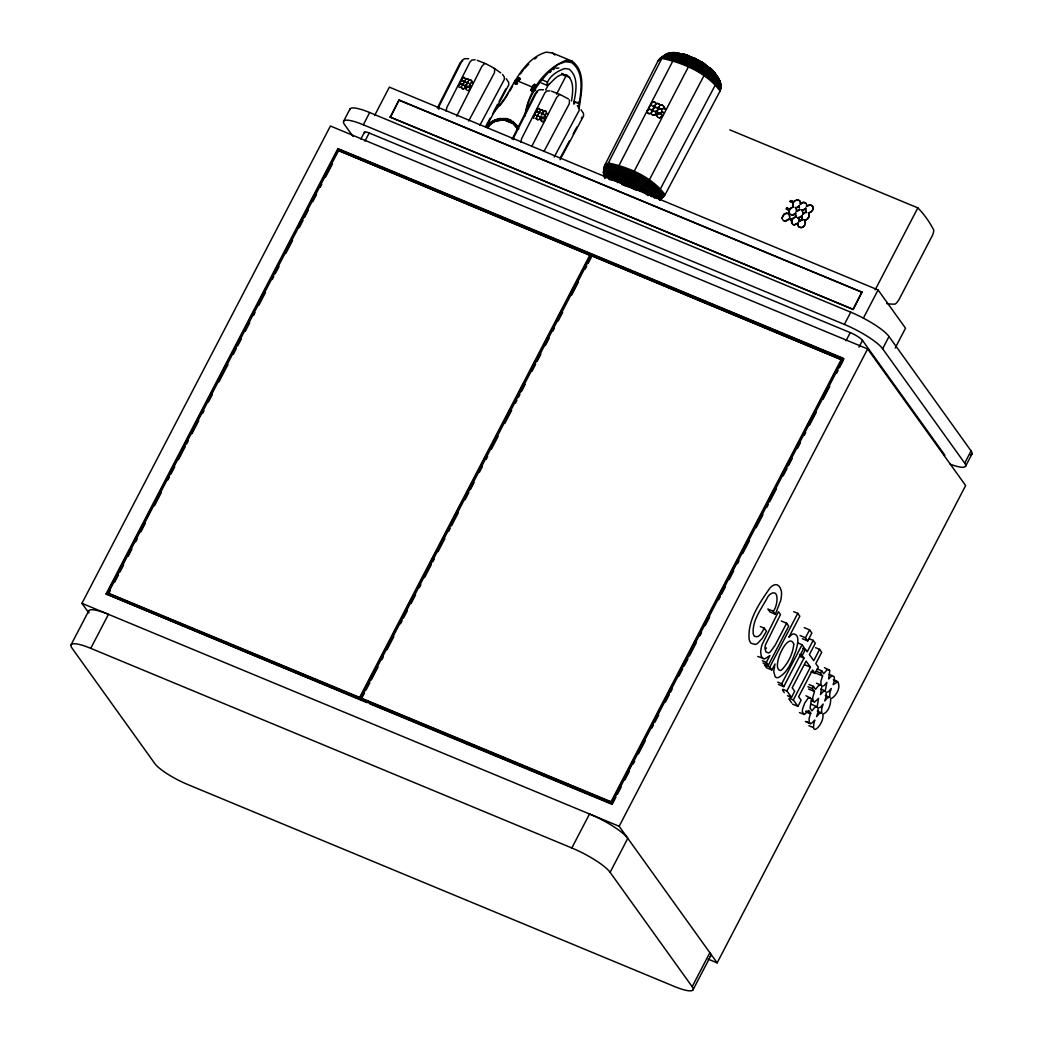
<?xml version="1.0" encoding="UTF-8"?>
<svg xmlns="http://www.w3.org/2000/svg" width="1043" height="1043" viewBox="0 0 1043 1043"><rect width="100%" height="100%" fill="white"/><g stroke="black" fill="none" stroke-linecap="round" stroke-linejoin="round"><path stroke-width="1.5" d="M465.217 86.856L465.139 86.517A1.708 1.486 -40.2 0 0 464.904 85.826L465.113 85.5M540.026 117.65L539.935 118.433L539.961 117.559A1.708 1.486 -40.2 0 0 539.713 116.881M651.288 113.374L649.672 113.661M513.508 139.579L514.082 136.92L537.171 91.158L539.374 89.724L543.52 89.763M789.121 212.277L789.408 210.334L786.266 208.926L786.748 207.909L789.916 209.33L792.302 207.374M544.72 115.525C545.737 118.237 545.854 116.138 543.429 117.546M651.21 104.104L651.836 102.37M604.836 178.522L603.402 172.643L606.843 170.4C626.517 174.546 647.534 183.594 659.789 200.047L665.043 194.741L719.735 91.68C724.259 80.741 713.386 69.581 704.586 64.77M792.849 204.063L793.162 205.81M652.24 111.562L651.719 112.018L651.666 110.962M651.771 111.679L651.588 110.675M659.267 107.129L659.254 107.455A2.151 1.93 -36.5 0 0 659.411 108.172L659.645 108.524M461.671 87.234L460.641 87.364M654.443 105.669L655.239 105.017L655.239 105.786A2.099 1.89 -36.5 0 0 655.473 106.634L655.643 106.881M658.876 109.072L657.755 109.776L657.716 109.046M657.755 109.776L657.39 108.133M798.012 224.167L797.96 223.111L794.375 224.884L797.96 223.111M663.165 108.641L665.603 108.615L663.7 107.833L663.739 106.934M464.239 77.495A1.773 1.538 -40.2 0 0 462.349 78.29L462.023 79.829M536.806 110.584L537.158 109.332A1.773 1.538 -40.2 0 1 539.048 108.537L540.235 109.619M799.107 209.865L796.526 211.52L796.474 209.578A3.129 2.829 -35.7 0 0 796.031 208.365L795.366 207.57L796.578 207.648A3.768 3.403 -35.7 0 0 798.091 207.049L799.381 205.601L797.986 206.905A3.768 3.403 -35.7 0 1 796.474 207.505L795.926 207.57M796.526 211.52L796.578 209.721A3.129 2.829 -35.7 0 0 796.135 208.509M463.744 81.98L463.77 82.84L464.396 82.293M538.579 113.27L539.44 113.218M659.711 105.421L660.48 105.447M805.326 222.654L804.466 225.692M603.402 172.643L604.666 165.394L657.703 61.537L660.154 58.304L663.635 56.022M468.124 81.967L467.486 81.902A1.695 1.473 -40.2 0 1 466.795 82.162M803.475 202.42L800.333 204.18L800.294 203.216M463.301 83.675L463.64 84.926M514.942 83.244L516.168 81.967A1.421 1.265 -28.1 0 1 517.328 82.436M517.497 83.31L517.38 82.553M538.266 114.521L538.188 115.33M581.798 117.168L581.42 118.589M467.355 83.57L466.716 82.801M541.656 114.417L542.373 114.482M657.677 117.025L657.416 116.647A2.06 1.851 -36.5 0 1 657.168 115.721L656.947 114.886M656.308 114.639L657.246 115.825A2.06 1.851 -36.5 0 0 657.481 116.764M471.605 81.341L471.566 81.667M544.172 114.508L545.033 114.43A1.721 1.499 -40.2 0 0 545.724 114.039L547.836 113.713L546.376 113.152L546.402 112.096A1.591 1.382 -40.2 0 0 546.102 111.471L545.789 111.197M799.055 221.012L799.003 219.721M801.78 216.944L801.871 215.575L801.845 216.344M802.875 213.672L802.823 212.42M805.613 209.591L805.574 208.861M469.676 89.124L469.715 88.472M544.524 119.515L544.498 120.18A2.138 1.864 -40.2 0 1 544.003 120.975L543.481 121.262A1.695 1.473 -40.2 0 1 542.712 121.523M544.576 119.893L544.511 119.254A1.682 1.46 -40.2 0 0 544.198 118.537L543.781 118.211M661.731 110.597L661.692 111.679L663.648 112.475L660.506 112.8M661.81 111.014L661.692 111.679M524.838 116.399C527.667 92.723 543.807 69.007 565.984 60.364L572.177 61.185C586.322 71.863 581.368 92.827 579.165 107.872M550.691 71.354A1.708 1.291 50.5 0 1 549.192 72.045A1.747 1.33 50.5 0 0 550.691 71.354L550.9 69.79L558.54 64.197L565.567 61.746L571.616 62.541C585.462 72.984 580.612 93.492 578.461 108.198M554.407 67.221L554.198 68.786A1.708 1.291 50.5 0 1 552.699 69.49M541.082 119.776L541.043 120.062M466.221 89.02L465.517 88.068M571.538 100.936C572.724 92.436 574.693 80.911 566.831 75.005L563.181 74.405C556.232 75.2 552.607 81.784 547.627 85.526A3.976 1.486 -67.5 0 1 546.884 84.483C548.501 76.465 557.627 70.741 564.993 68.525L569.191 69.216C579.321 77.338 575.736 92.723 573.65 103.792M519.949 78.968L519.831 79.711M782.211 217.752L784.479 213.672L788.026 213.515M469.898 84.731C472.205 86.778 470.132 85.774 467.786 86.634M469.924 85.096L469.858 84.235M793.058 203.633L793.123 202.863L793.019 205.302M791.65 221.416L791.715 220.425M653.322 108.954L653.244 109.619A2.086 1.864 -36.5 0 0 653.492 110.467M806.565 204.363L806.656 206.579L806.669 204.845M468.124 81.328L468.138 82.214M833.357 679.88C843.917 681.444 837.268 696.385 830.684 698.758C830.906 704.312 828.494 712.369 822.81 714.142C824.922 723.255 809.068 739.839 814.818 720.061L811.78 723.19L810.333 723.62L809.368 722.708L809.055 718.562L810.633 713.282L808.846 710.466L804.44 714.455L799.473 712.604M791.663 220.751L791.624 222.355M802.445 219.734L798.925 221.637L798.951 220.868M799.381 205.601L799.29 207.531M805.522 212.316L806.826 212.42L805.639 212.459A3.716 3.364 -35.7 0 0 804.088 213.059L802.745 214.284L802.771 213.528M461.488 84.3L462.062 84.3A1.721 1.499 -40.2 0 0 462.727 83.948L463.366 83.388L463.366 84.287M795.496 213.906L795.522 213.163L795.47 214.988M805.678 209.004L805.704 208.222L802.771 210.125M526.363 110.48C529.036 94.457 540.183 81.315 550.9 69.79M465.1 87.025L467.108 87.469M661.692 116.19L661.784 115.851A2.099 1.89 -36.5 0 0 661.523 114.574L661.236 114.195M460.289 82.267L460.263 82.905A1.604 1.395 -40.2 0 0 460.458 83.596M535.098 113.309L535.085 113.948A1.604 1.395 -40.2 0 0 535.268 114.652M535.111 113.687L535.228 113.009M789.29 210.191L789.382 213.346M544.668 116.425L544.602 115.056M469.676 88.759L469.598 89.033A2.138 1.864 -40.2 0 1 469.102 89.841L468.659 90.206A1.695 1.473 -40.2 0 1 467.968 90.558L467.616 90.48M458.607 85.448L458.607 85.813A1.721 1.499 -40.2 0 0 458.751 86.804L459.063 87.195M627.73 186.893L634.157 171.352L687.989 67.652C689.801 65.422 692.669 56.348 696.163 59.581L682.513 54.275L677.337 55.827L673.374 59.933L619.151 165.185L616.726 173.946L617.482 182.681M456.691 116.177L481.892 66.348L484.617 63.506M782.302 217.14L784.062 214.206L786.331 213.215M531.708 146.542L556.701 97.403L559.439 94.548M808.925 217.153L809.277 215.849A3.637 3.285 -35.7 0 0 808.977 214.076L808.547 213.398M649.346 106.934L649.215 107.729A1.903 1.721 -36.5 0 0 649.333 108.628M530.809 89.515L532.008 88.538A1.421 1.265 -28.1 0 1 533.169 89.02M533.26 89.737L532.139 90.858A1.421 1.265 -28.1 0 1 530.978 90.376L530.691 89.659M807.947 686.724L812.367 688.563L814.479 691.496L812.627 698.002L813.357 701.365L814.922 701.77L818.572 698.38L817.19 706.763L814.713 707.454L811.989 710.831L810.046 708.132L811.532 698.901L805.939 695.72M460.367 82.345L460.576 81.654M648.329 109.828L647.325 111.119A1.956 1.76 -36.5 0 0 647.247 112.07L647.338 112.37M816.056 671.184L820.476 673.022L822.588 675.955L820.971 680.896L820.906 685.029L818.377 685.799L815.587 689.358L813.449 686.385L809.029 684.547M458.685 85.539L458.816 85.213M764.336 628.212L766.475 631.198L762.329 638.29L757.635 643.348A17.223 6.441 -67.5 0 1 755.367 644.457L751.234 643.348A28.669 10.73 -67.5 0 1 749.187 639.528C747.257 620.507 759.591 602.984 769.93 588.004A21.199 7.927 -67.5 0 1 773.645 585.162C779.33 582.476 782.107 590.586 781.494 594.979A18.631 6.975 -67.5 0 1 780.672 600.585L775.34 614.223L773.176 611.224C777.596 607.117 780.086 587.026 769.903 594.445A15.71 5.88 -67.5 0 0 767.883 596.752C761.911 608.173 752.264 619.79 753.176 633.401A16.936 6.336 -67.5 0 0 754.637 636.308C759.682 638.655 762.146 631.367 764.336 628.212L760.321 626.556M651.301 103.413L652.462 102.097A2.255 2.021 -36.5 0 1 654.091 101.914M789.408 210.334L786.37 209.082L786.748 207.909M536.897 110.01L537.223 109.424A1.773 1.538 -40.2 0 1 539.127 108.628M812.367 688.563L813.449 686.385M437.317 108.12L460.172 62.723L462.662 60.872M512.139 139.162L534.994 93.779L537.484 91.914M517.393 79.007L518.606 77.977M519.909 79.242L518.684 80.259M533.312 85.109L533.377 86.36A1.408 1.121 -9.3 0 0 534.524 86.83L535.737 85.278M88.538 612.541L81.941 603.336L330.422 126.02L867.633 348.949L965.635 485.556L717.154 962.872L708.132 959.13M71.041 644.835L88.746 610.833M343.59 121.275L349.966 109.033M366.875 702.591L106.073 593.897L337.893 148.575L843.5 358.388L611.68 803.723L612.15 804.375L615.905 797.165M106.542 594.562L338.362 149.227L337.893 148.575M364.542 692.904L361.543 698.667L361.074 698.015L591.433 255.496L841.844 359.874L611.485 802.393L108.668 593.728L108.198 593.076L338.558 150.557L840.345 359.248M108.668 593.728L110.167 590.846M114.665 582.19L118.42 574.993M119.919 572.099L123.674 564.902M128.172 556.245L131.926 549.035M135.681 541.839L137.181 538.957M140.935 531.747L145.433 523.091M154.442 505.803L161.196 492.831M167.949 479.858L169.448 476.977M170.948 474.083L174.702 466.886M178.444 459.676L185.198 446.704M186.697 443.823L188.209 440.941M191.951 433.732L198.705 420.759M202.459 413.549L203.959 410.668M208.457 402.011L212.211 394.815M218.965 381.842L227.974 364.542M233.228 354.451L236.226 348.688M237.726 345.807L241.481 338.597M245.235 331.387L249.733 322.743M253.488 315.534L254.987 312.652M258.742 305.443L265.496 292.47M272.249 279.498L273.748 276.617M275.248 273.735L278.989 266.526M285.743 253.553L292.496 240.581M299.25 227.609L303.005 220.399M304.504 217.518L308.259 210.308M312.757 201.664L316.511 194.454M320.266 187.245L321.766 184.363M325.52 177.154L332.274 164.181M710.153 956.392A29.204 6.128 27.5 0 0 709.853 952.702L692.161 986.691A29.204 6.128 27.5 0 1 674.443 986.495L187.597 784.466A29.595 6.206 27.5 0 1 154.859 763.632L71.993 648.12A30.951 6.493 27.5 0 1 90.767 648.342L108.459 614.34A30.951 6.493 27.5 0 0 88.903 612.815M353.016 136.385L344.542 124.56A30.951 6.493 27.5 0 1 363.316 124.782L369.678 112.54L850.749 312.183A34.588 7.249 27.5 0 1 889.014 336.524L971.072 450.902A29.204 6.128 27.5 0 1 970.355 454.944M360.917 138.941L364.45 132.135M374.62 115.473L389.365 87.143L878.076 289.941L905.52 328.193L895.194 348.023M364.946 141.144L369.196 132.982L850.254 332.613A11.069 2.321 27.5 0 1 862.496 340.396L944.554 454.774A5.684 1.186 27.5 0 1 944.41 455.569M390.173 117.077L399.065 100.011L861.948 292.092L853.265 309.458L390.173 117.077L853.265 309.458M391.125 115.942L399.065 100.011M473.014 82.671L471.488 82.006M545.645 89.972L548.644 84.209M556.545 94.17L565.541 76.882A5.854 1.226 27.5 0 0 561.708 73.336M663.622 107.729L665.317 109.176M590.442 255.548L360.083 698.054L359.613 697.402L589.96 254.883M366.041 690.023L369.796 682.813M371.295 679.932L378.048 666.959M381.803 659.75L383.303 656.868M387.057 649.659L393.811 636.686M400.564 623.714L402.063 620.833M403.563 617.951L407.318 610.742M411.072 603.532L415.57 594.888M419.325 587.678L420.824 584.797M424.566 577.587L431.32 564.615M432.832 561.734L434.331 558.852M438.073 551.643L444.826 538.67M448.581 531.461L450.081 528.579M451.58 525.698L458.333 512.726M465.087 499.753L468.842 492.544M470.341 489.662L474.096 482.453M479.35 472.362L482.348 466.599M486.103 459.389L487.602 456.508M491.357 449.298L498.111 436.326M504.864 423.354L511.618 410.381M515.359 403.172L516.872 400.29M518.371 397.409L519.87 394.528M521.37 391.646L525.124 384.437M531.878 371.464L535.62 364.255M537.119 361.373L540.874 354.164M545.385 345.52L549.126 338.31M552.881 331.1L554.381 328.219M558.135 321.009L562.633 312.365M571.642 295.065L578.396 282.092M585.149 269.12L586.648 266.239M588.148 263.358L591.903 256.148L591.433 255.496M793.749 201.925L790.763 200.686L790.099 201.599L790.646 200.543L793.749 201.925L796.63 199.865M90.767 648.342L571.825 847.972L589.53 813.983A34.588 7.249 27.5 0 1 627.795 838.324L610.103 872.326L692.161 986.691M363.316 124.782L844.374 324.412L850.749 312.183M853.057 309.158L861.948 292.092M846.003 340.774L850.254 332.613M875.155 289.889L917.84 207.883L729.826 129.853M611.485 802.393L611.015 801.728L841.375 359.222M863.317 318.271L878.076 289.941M617.404 794.284L621.146 787.074M624.9 779.877L629.398 771.233M633.153 764.024L634.652 761.142M638.407 753.933L645.161 740.96M651.914 727.988L653.413 725.107M654.913 722.225L658.668 715.016M665.421 702.043L669.163 694.847M670.662 691.965L672.161 689.084M678.915 676.112L682.67 668.902M684.169 666.021L687.924 658.811M689.423 655.93L696.176 642.957M699.931 635.761L701.431 632.866M705.172 625.67L709.683 617.013M718.679 599.725L720.178 596.844M721.678 593.962L725.433 586.753M729.187 579.543L733.685 570.899M737.44 563.689L738.939 560.808M742.694 553.611L749.448 540.639M756.188 527.667L762.941 514.694M766.696 507.485L768.196 504.603M769.695 501.722L776.448 488.75M783.202 475.777L786.957 468.581M788.456 465.686L792.211 458.49M797.452 448.399L800.463 442.636M804.205 435.426L805.704 432.545M809.459 425.335L816.213 412.363M822.966 399.404L829.72 386.431M836.473 373.459L837.972 370.578M839.472 367.697L843.226 360.487M858.963 347.202L862.496 340.396M717.154 962.872L619.151 826.278L867.633 348.949M971.072 450.902L964.697 463.131L882.639 348.766L889.014 336.524M781.259 621.002L786.618 623.219L788.691 626.113L768.365 665.16L766.357 662.37L769.903 655.552L764.702 658.941L757.766 656.451M786.618 623.219L775.079 645.317L770.438 651.745A10.626 3.976 -67.5 0 1 768.495 652.944L765.927 651.914L764.975 648.459A8.996 3.364 -67.5 0 1 765.575 644.652L780.49 614.575L778.417 611.693L762.042 644.704A15.762 5.893 -67.5 0 0 760.686 652.423L761.312 656.412L763.111 658.681M797.752 613.349L799.812 616.23L788.886 637.221L790.464 635.761A13.742 5.137 -67.5 0 1 793.097 633.922C800.841 634.092 797.087 646.295 795.913 650.884C792.106 660.597 788.13 672.592 778.247 677.611A20.052 7.497 -67.5 0 1 775.158 676.659L773.737 671.653L774.988 663.961L771.859 669.984L769.786 667.09L797.752 613.349L793.736 611.693M809.564 629.881L811.845 633.062L807.725 640.963L805.444 637.781L809.564 629.881L804.205 627.651M802.054 644.717L804.114 647.573L783.775 686.646L781.715 683.791L802.054 644.717L798.038 643.049M815.6 647.703L819.615 649.372L821.715 652.292L815.809 663.622L818.351 667.181L815.105 673.439L812.601 669.958L798.651 696.737L801.141 700.205L797.947 706.346L793.345 699.944L810.424 667.142L806.096 661.106L792.198 687.793L794.688 691.261L791.494 697.389L786.891 690.961L803.997 658.094L802.197 655.578L805.444 649.333L802.771 648.224M809.159 638.694L813.175 640.363L807.217 651.81L805.444 649.333M819.615 649.372L813.749 660.662L809.407 654.6L815.287 643.296L813.175 640.363M820.476 673.022L821.649 670.766L817.23 668.928M693.047 989.794L710.739 955.805M965.596 466.234L971.959 454.005M485.556 126.698L490.067 118.302M493.834 111.314L497.589 104.326M499.089 101.523L505.855 88.942M485.999 127.246L508.749 84.913L508.632 82.228L506.181 78.746M560.378 157.741L569.4 140.961M573.155 133.973L576.909 126.972M560.065 159.696L583.572 115.956L583.454 113.283L580.99 109.789M460.484 82.058L460.758 81.393M535.294 113.1L535.581 112.448M507.98 93.974L508.619 92.827M479.793 125.434L504.264 79.594L504.369 77.182L502.557 74.444M509.753 91.197L512.648 86.047M514.082 83.466L515.764 80.585M534.655 115.33L533.416 116.855A1.721 1.499 -40.2 0 0 533.495 117.768L533.703 118.055M647.481 110.741L648.133 109.932M661.484 116.412L660.845 117.351M661.353 116.829L661.731 115.408A2.086 1.877 -36.5 0 0 661.445 114.456M804.792 224.858L803.592 226.657M808.468 217.7L805.613 220.073M603.754 168.21L607.391 165.85C628.16 170.218 650.337 179.774 663.257 197.127L659.619 199.487L665.043 194.741C651.927 177.127 629.424 167.428 608.369 163.008L604.666 165.394M520.444 73.962L523.247 69.985M532.269 87.443L534.538 84.235M535.463 112.8L536.115 112.136M554.211 157.037L579.074 110.636L579.191 108.224L577.366 105.499M543.951 151.483L569.309 103.726L569.478 99.919M517.302 83.453L516.298 84.287A1.421 1.265 -28.1 0 1 515.138 83.805L514.916 83.388M517.198 83.87L517.237 82.293A1.421 1.265 -28.1 0 0 516.089 81.81L514.994 83.544M533.142 90.024L532.047 90.702A1.421 1.265 -28.1 0 1 530.9 90.233M649.62 106.686L649.776 106.269A1.877 1.695 -36.5 0 1 650.676 105.669L651.445 105.539M789.812 209.174C789.864 207.049 796.161 207.022 792.758 207.075M468.672 121.001L494.486 72.684L494.656 68.864M807.751 219.004L809.172 215.692A3.637 3.285 -35.7 0 0 808.873 213.932M472.766 83.14L470.836 82.905A1.721 1.499 -40.2 0 1 470.132 83.297M789.499 215.588L789.681 218.026L792.471 219.186L794.818 217.322M793.645 201.781L794.74 200.608M499.662 105.695L500.862 104.274A78.394 72.606 -59.6 0 0 505.008 98.681M458.998 84.9L460.784 83.975L459.767 84.196M680.036 53.61C673.635 51.511 664.782 52.306 661.497 59.073L609.021 161.678L607.091 167.336L607.104 173.516L609.06 179.487L617.026 181.104L636.491 190.347M765.797 648.824L766.527 647.964M801.871 215.575L800.463 216.892A3.677 3.325 -35.7 0 1 798.912 217.479M801.976 215.718L800.568 217.035A3.677 3.325 -35.7 0 1 799.016 217.622L798.351 217.518M486.39 126.842C491.579 118.85 502.335 116.855 510.861 120.101M486.99 126.855L490.379 122.996L494.63 120.258L499.467 118.811M487.25 127.507L490.458 123.856L495.933 120.271L500.77 118.824M487.863 127.507L491.683 123.022M466.443 85.161L466.038 85.135A1.734 1.499 -40.2 0 1 465.361 85.461L465.035 85.422M524.355 68.799L528.775 64.066M542.686 117.768L540.848 116.177A1.734 1.499 -40.2 0 1 540.183 116.503L539.674 116.581M463.692 82.749L465.387 82.019M517.511 78.746L518.658 78.199A1.408 1.121 -9.3 0 1 519.805 78.681L519.988 79.19M537.51 119.749L536.689 119.163L538.331 119.802A1.551 1.356 -40.2 0 0 539.048 119.371L540.9 119.384M465.504 79.359L466.169 78.955A1.565 1.369 -40.2 0 1 466.886 78.76M540.782 110.141L540.991 110.01A1.565 1.369 -40.2 0 1 541.708 109.802L541.969 109.802M460.837 81.484L462.166 80.806M789.395 219.213L786.761 220.608M789.016 218.978L785.053 220.96M657.364 111.627L657.181 110.584L655.525 111.405M653.713 108.198L653.687 107.468A2.138 1.917 -36.5 0 0 653.466 106.634M651.64 111.914L652.514 111.392M659.254 106.686L657.585 107.598M464.696 87.886L464.304 88.42A1.565 1.356 -40.2 0 1 463.509 88.759L462.975 88.681M803.944 226.07L802.575 227.309A3.611 3.259 -35.7 0 1 800.868 227.622L799.042 226.931M796.409 211.377L800.268 209.552M804.909 209.317L805.704 208.222M663.087 108.537L661.249 109.254M811.167 211.755L812.875 209.539L812.706 206.605M539.674 111.392L538.305 112.109M538.058 114.743L537.614 115.095A1.721 1.499 -40.2 0 1 536.871 115.356L536.519 115.278M537.015 116.829L537.523 116.581A1.695 1.473 -40.2 0 1 538.253 116.334M661.027 117.012L660.767 117.246A2.099 1.89 -36.5 0 1 659.958 117.663M466.169 84.874L465.96 85.044A1.734 1.499 -40.2 0 1 465.282 85.37M468.868 80.454L468.516 79.933M545.58 111.132L543.377 111.757L543.338 110.975M655.056 105.382L653.518 105.93M653.948 107.964L655.734 107.325M652.996 109.098L651.158 109.75M795.522 213.163L793.358 214.61M795.626 213.307L793.462 214.767L791.024 214.702M656.06 104.026L656.23 103.726A1.956 1.76 -36.5 0 1 657.077 103.4L657.82 103.518M469.089 86.191L468.072 86.634M534.603 59.008L536.676 57.495M657.69 109.658L660.089 108.98L659.059 108.902M543.599 111.418L544.446 110.962M539.453 111.588L538.501 112.005M462.492 85.682L462.714 85.539A1.695 1.473 -40.2 0 1 463.444 85.278M466.469 87.912L467.394 87.286M539.857 118.341L541.291 118.967L543.338 118.12M461.358 87.09L459.754 87.482M536.167 118.133L535.228 118.602M660.78 57.769L666.425 54.093C686.672 58.343 708.314 67.678 720.922 84.6M659.567 58.89L667.859 53.48C687.441 57.6 708.366 66.609 720.57 82.984M659.033 59.503L662.8 57.052C684.286 61.576 707.245 71.472 720.635 89.437M664.43 55.709L668.602 53.245C687.819 57.287 708.34 66.139 720.309 82.188M667.207 54.484L669.397 53.05C688.197 57.013 708.288 65.657 719.996 81.38M658.537 60.142L662.318 57.691C683.895 62.228 706.945 72.163 720.387 90.206M658.094 60.82L661.888 58.369C683.517 62.919 706.619 72.88 720.087 90.95M666.985 54.979L670.206 52.893C688.576 56.765 708.197 65.214 719.644 80.572M669.789 54.001L671.835 52.685C687.937 55.24 702.591 63.701 715.198 73.753L716.724 79.255L715.211 85.187L660.649 188.418L656.842 193.124L651.836 196.645C638.916 186.345 623.91 177.688 607.417 175.055L604.275 177.088M670.675 53.91L672.657 52.619C688.419 55.279 703.295 63.336 715.198 73.753M604.145 166.776L607.821 164.403C628.773 168.81 651.158 178.444 664.208 195.967L660.532 198.353M603.493 169.657L607.091 167.336C627.573 171.639 649.45 181.065 662.201 198.196L659.802 199.748M603.375 171.143L606.909 168.862C627.026 173.086 648.511 182.356 661.04 199.174M603.558 174.142L606.909 171.965C625.37 175.602 644.326 184.324 656.855 198.509M603.845 175.628L607.104 173.516C624.705 176.788 642.188 185.367 654.717 198.131M605.84 177.871L607.847 176.567C622.684 178.953 636.386 186.397 648.146 195.536M491.057 123.869L495.086 121.275L499.662 119.906M467.551 83.44L466.86 83.962M542.086 114.534L543.52 114.261L542.503 114.3M465.882 79.007L466.104 78.877A1.565 1.369 -40.2 0 1 466.808 78.668L467.147 78.76M519.57 79.711L518.645 80.037A1.408 1.121 -9.3 0 1 517.484 79.568L517.354 79.32M533.56 85.109L534.485 84.77M542.138 118.25L541.291 118.967M654.209 107.755L655.395 107.325M655.539 112.162L655.708 113.778L658.289 114.026M806.552 206.423L807.856 205.836M837.777 681.718L833.148 684.664L834.426 680.192L834.165 676.738L832.014 675.603L828.611 679.006L829.811 670.558L824.518 667.689M656.686 111.014L655.838 111.366M650.78 113.061L649.972 113.465M807.751 205.693L809.537 205.067M658.654 113.817L657.494 114.508M804.322 209.526L803.306 209.995M469.076 80.168L469.963 79.946M543.742 117.507L542.895 117.676M802.993 226.879L802.458 227.152A3.611 3.259 -35.7 0 1 800.763 227.478L799.564 227.205M494.525 120.753L496.846 119.554M493.782 121.979L498.267 119.658L503.221 118.654A22.633 20.599 85.1 0 1 507.067 118.837M496.781 121.431L505.099 118.68A22.633 20.599 85.1 0 1 507.667 118.719M467.329 87.195L468.529 87.064M660.415 105.343L661.51 105.134M808.403 205.328L811.206 205.288M810.672 212.29C804.648 214.219 814.909 211.52 812.979 207.635M655.76 114.469L654.665 114.86A1.877 1.682 -36.5 0 1 653.935 115.186L653.374 115.225M658.576 113.713L660.428 113.739M464.265 80.898L463.405 81.237M464.539 82.084L465.673 82.032L464.995 80.924M804.753 202.642L802.745 202.355L800.333 204.18M536.298 111.914L536.91 111.77M806.265 220.047L804.479 220.151L805.274 222.133M534.903 115.121L535.346 114.756M658.263 107.559L657.338 107.716M494.473 121.262L499.049 119.893L506.833 119.919M573.833 103.752L574.106 103.674A1.382 1.082 53.2 0 1 574.706 103.765M654.222 105.904L653.244 106.047M648.655 109.567L649.606 109.033M665.238 55.435L666.112 55.188M543.612 118.185L542.516 118.185M649.072 109.463L649.867 109.267M825.287 690.935L822.927 691.783L820.515 694.586L821.832 686.294L824.1 685.616L826.851 682.357L825.287 690.935L820.867 689.097M464.018 80.989L463.196 81.054M531.917 88.381L530.835 90.115M660.01 113.518L659.033 113.661M786.305 220.973L784.479 220.868M498.006 118.954L500.575 118.433M467.89 83.179L468.111 83.14M662.031 109.293L660.936 109.332M790.438 214.415L792.849 214.975M651.927 109.815L650.858 109.815M653.035 111.066L654.144 111.171L653.361 111.027M659.919 117.768L659.163 117.676M802.875 210.269L801.598 210.178L802.119 210.712M795.288 217.035C798.755 216.996 792.028 217.022 792.471 219.186M796.513 199.708L799.538 200.621M541.5 113.752L541.682 113.296A1.695 1.473 -40.2 0 0 542.373 113.035L543.025 112.461L542.947 113.27M463.209 88.694L463.653 88.629A1.551 1.356 -40.2 0 0 464.239 88.329M657.481 103.492L657.155 103.505A1.956 1.76 -36.5 0 0 656.308 103.844M555.828 68.199L558.8 68.017M653.726 115.33L652.605 115.095M542.777 121.614L541.904 121.405M805.157 220.295L804.479 220.151M655.369 114.3L656.386 114.743M797.869 217.648L798.456 217.674M659.58 117.807L658.459 117.507M661.445 105.03L662.931 105.552M658.759 112.97L659.515 113.074M659.215 113.165L659.593 113.179A1.956 1.76 -36.5 0 0 660.571 112.918L661.34 112.083M802.941 219.63L800.711 219.943L798.925 221.637M797.152 199.656L799.877 200.999M810.359 697.545L809.798 697.493A8.018 2.999 -67.5 0 0 807.777 698.667L804.857 702.839L802.771 708.262A8.096 3.025 -67.5 0 0 802.354 711.548L803.879 714.442M683.647 54.288L695.551 58.643M649.294 113.687L648.485 113.426M572.177 61.185L552.373 52.971L546.193 52.15C526.715 57.795 516.963 77.769 507.38 93.974A78.394 72.606 -59.6 0 1 500.262 104.274L497.746 107.52A81.289 74.001 85.1 0 1 492.557 113.674M475.113 59.79L472.101 59.946L470.119 61.746L446.717 107.755L446.195 111.314M549.935 90.832L546.923 90.989L544.928 92.788L521.539 138.81L521.005 142.356M542.516 121.614L541.643 121.288M468.698 58.721L464.565 58.682L462.349 60.116L439.259 105.878L438.777 109.306M829.746 697.298L827.386 697.923L824.726 701.013L826.199 696.229L826.16 692.383L828.507 691.731L831.258 688.471L829.746 693.426L829.746 697.298L825.326 695.472M794.492 225.027L793.11 224.506M786.813 213.072L788.521 213.789M467.081 78.668L468.033 79.059M462.062 88.329L463.053 88.772M700.244 61.876L703.373 63.845M675.147 52.658L686.333 54.888M673.478 52.606L687.35 55.253L690.283 56.687L687.585 56.153M685.759 55.149L688.354 55.67M686.255 55.54L689.332 56.153M671.014 52.776C687.533 55.409 702.578 64.079 715.511 74.392M667.129 53.754C687.063 57.952 708.366 67.13 720.778 83.792M665.734 54.471C686.281 58.786 708.223 68.251 721.013 85.422M665.082 54.901C685.89 59.268 708.106 68.851 721.052 86.23M664.456 55.37C685.486 59.79 707.936 69.477 721.026 87.051M663.87 55.892C685.082 60.351 707.741 70.116 720.961 87.86M663.309 56.452C684.69 60.95 707.519 70.794 720.817 88.655M608.395 178.053L616.791 179.748L628.447 184.546L640.259 191.156L643.205 188.353L649.346 179.852L703.595 76.387C706.189 72.15 707.962 64.04 701.613 62.189L713.621 71.367L717.91 77.469M661.784 105.043L662.474 105.239M653.153 115.304L651.406 114.104M821.675 712.917L819.368 713.412L816.617 716.632L818.116 711.691L818.051 707.936L820.359 707.35L823.136 704.064L821.623 709.031L821.675 712.917L817.256 711.078M504.551 118.746L509.558 120.075L514.121 122.709L517.941 126.477M503.952 118.733L510.796 120.532M504.486 119.841L513.534 123.595L518.488 129.345M503.873 119.828L512.921 123.595L517.876 129.345M804.01 202.316L805.848 203.268M461.932 79.164L462.414 78.368A1.773 1.538 -40.2 0 1 464.318 77.573L465.491 78.864M648.929 113.648L648.133 113.244M464.995 87.912L465.595 88.16M654.509 102.045L654.013 101.797A2.255 2.021 -36.5 0 0 652.383 101.979M828.937 669.528L827.034 669.762L823.735 673.674L821.649 670.766M783.919 220.686L784.597 221.025M542.569 109.971L541.63 109.711A1.565 1.369 -40.2 0 0 540.913 109.919M551.604 91.236L560.3 94.613M681.614 54.093L683.165 54.627M658.094 103.479L658.967 103.935M462.14 88.42L462.701 88.707M477.199 60.338L485.49 63.571M790.268 219.499L791.82 220.581L791.272 219.89M544.355 116.777L545.828 117.351M684.756 54.445L695.916 59.008M684.208 54.353L696.059 59.268M683.087 54.262L694.13 58.799L705.303 65.057M682.513 54.275L696.255 59.959M681.939 54.314C693.764 58.812 705.55 64.47 714.846 73.127M621.876 184.494L626.256 186.293M562.268 74.405L569.7 77.495M541.343 79.542L547.288 82.006M541.395 82.997L547.34 85.461M573.624 101.458L576.479 102.644A1.708 0.756 10.9 0 0 578.539 102.722L579.452 102.123A3.455 1.538 10.9 0 1 574.849 101.953M790.099 201.599L793.241 203.007M786.852 208.052L789.916 209.33M399.273 100.297L862.157 292.392M338.362 149.227L843.97 359.04M588.943 254.922L338.558 150.557M773.176 611.224L767.831 608.995L769.982 612.006L775.34 614.223M800.085 635.565L805.444 637.781M802.367 638.733L807.725 640.963M799.525 654.469L802.197 655.578M799.981 656.425L803.997 658.094M829.068 674.378L832.014 675.603M805.066 664.926L810.424 667.142M834.217 680.323L837.164 681.548M816.695 673.517L822.588 675.955M811.076 671.77L815.105 673.439M762.329 660.701L766.357 662.37M816.486 683.204L820.906 685.029M763.007 662.944L768.365 665.16M764.428 664.86L769.786 667.09M771.859 669.984L766.501 667.755L765.119 665.825M808.586 689.058L814.479 691.496M777.7 682.122L781.715 683.791M778.417 684.43L783.775 686.646M811.363 700.687L814.309 701.913M782.876 689.293L786.891 690.961M811.298 704.312L817.19 706.763M787.478 695.72L791.494 697.389M789.329 698.275L793.345 699.944M792.589 704.129L797.947 706.346M806.187 711.052L810.607 712.89M806.213 711.443L810.633 713.282M806.109 711.965L810.528 713.803M806.578 721.743L809.524 722.955M805.379 721.495L810.333 723.62M808.925 725.706L813.344 727.532M108.198 593.076L359.613 697.402M361.074 698.015L611.015 801.728M106.073 593.897L611.68 803.723M369.874 703.842L612.15 804.375M81.941 603.336L619.151 826.278M512.517 121.47L513.469 121.483M789.29 219.056L790.372 219.643M468.711 87.051L469.454 87.586A1.682 1.46 -40.2 0 1 469.767 88.29M654.43 101.94L654.887 102.227M784.023 220.842L782.641 219.695M470.68 79.998L471.28 80.415A1.591 1.382 -40.2 0 1 471.658 81.132M560.43 94.678L568.435 98.955M485.621 63.636L493.613 67.899M658.524 103.635L659.658 104.769M695.329 58.538L703.412 63.062M694.821 58.486L704.455 63.884M694.495 58.591L704.925 64.418M694.325 58.682L705.12 64.731M693.921 58.956L705.459 65.422L714.468 72.515M508.945 120.075L513.508 122.709L518.736 128.784M792.511 224.089L793.215 224.649M493.965 68.121L500.731 72.906M691.222 57.287L692.135 57.926M805.287 202.798L806.213 203.646M702.852 62.723L713.621 71.367M702.239 62.437L713.164 70.82M701.261 62.645L703.282 64.171M811.702 205.471L812.549 206.305M812.223 205.927L810.567 205.08M467.016 86.439L466.482 85.735M467.955 78.981L468.607 80.35M461.41 84.209L462.127 85.304M552.373 52.971L554.798 55.018M799.147 227.074L798.299 226.07M797.765 217.505L798.612 218.443M649.932 109.372L649.267 108.524M803.045 219.773L802.171 218.821M713.112 72.136L714.416 73.323L711.626 69.32M544.003 118.354L544.263 118.628A1.682 1.46 -40.2 0 1 544.589 119.332M801.598 210.178L802.458 211.142M541.513 121.223L541.33 121.04A1.656 1.447 -40.2 0 1 541.043 120.349L540.965 119.984M653.074 106.138L653.531 106.738A2.138 1.917 -36.5 0 1 653.765 107.572M538.618 116.164L538.162 115.473M536.819 110.297L537.106 111.51M533.807 115.942L533.351 116.777A1.721 1.499 -40.2 0 0 533.56 117.846M463.327 81.145L463.77 81.849M655.134 102.37L655.578 103.166M656.921 107.572L657.455 108.237M544.316 114.626L544.759 115.369M798.182 217.883L799.029 219.356M468.529 83.036L468.111 82.358M802.615 219.382L801.767 217.87M541.643 117.324L541.226 116.477M788.821 213.998L789.642 216.449M796.278 216.761L795.457 215.327M647.677 112.905L647.168 111.966A1.956 1.76 -36.5 0 1 647.247 111.014M802.745 214.284L803.984 212.902A3.637 3.285 -35.7 0 1 805.431 212.29M782.459 690.023L784.297 692.604M788.912 699.006L791.676 702.852M712.682 70.298L719.253 79.776M710.557 68.447L712.265 70.898M709.436 67.612L710.987 69.855M705.85 65.409L707.493 67.782M655.434 114.417L654.743 114.978A1.877 1.682 -36.5 0 1 654 115.291M537.328 111.849L536.871 111.093M536.597 115.617L536.962 116.594M655.369 111.888L655.799 112.84M789.655 213.802L789.095 212.681M540.144 112.709L539.792 111.718M663.413 105.943L663.765 106.686M812.445 206.162L812.992 207.244M541.434 113.661L541.734 114.508M466.612 82.619L466.912 83.453M651.21 104.352L651.653 105.239M517.537 79.79L517.302 79.059M795.965 216.357L795.34 214.31M792.028 223.567L791.585 222.641M657.638 112.305L657.286 111.523M465.204 81.458L464.982 80.676M538.436 112.592L538.657 113.361M651.432 104.835L651.132 103.987M798.403 226.227L797.947 224.819M804.948 221.351L805.457 223.176M798.755 218.73L799.121 220.425M791.833 223.189L791.507 221.755M802.028 218.508L801.676 217.348M805.848 211.142L805.509 210.008M663.583 106.243L663.804 107.038M462.127 80.142L461.906 79.451M800.033 201.312L800.398 203.359M536.624 118.98L536.415 118.198M655.512 103.061L655.838 104.235M543.273 110.688L543.416 111.392M542.999 113.491L542.947 112.383L542.308 112.944A1.695 1.473 -40.2 0 1 541.604 113.205M540.17 109.528L540.391 110.493M465.347 78.486L465.582 79.451M515.75 82.032L515.359 80.011L535.15 88.238L535.554 90.246A1.747 0.782 34.3 0 1 534.564 90.598M798.182 225.64L797.908 224.023M782.107 218.196L782.302 218.887M805.691 210.66L805.496 209.447M802.745 211.912L802.941 213.098M799.355 208.039L799.173 206.84M466.482 85.526L466.364 84.652M471.684 81.432L471.579 81.054A1.591 1.382 -40.2 0 0 471.214 80.337M469.78 88.564L469.702 88.199A1.682 1.46 -40.2 0 0 469.376 87.495M466.156 88.929L466.234 89.294A1.656 1.447 -40.2 0 0 466.508 89.998M801.676 216.801L801.78 217.505M782.107 217.609L782.211 218.339M507.276 95.174A78.394 72.606 -59.6 0 1 505.79 97.52M554.42 67.221A3.429 2.594 50.5 0 1 553.259 68.838M518.749 77.782A1.408 1.121 -9.3 0 1 519.909 78.264M534.629 84.574A1.408 1.121 -9.3 0 1 535.789 85.057M655.395 106.516A2.099 1.89 -36.5 0 1 655.16 105.682M917.84 207.883A433.471 162.2 -67.5 0 1 933.785 230.086A7.888 2.946 -67.5 0 1 932.494 235.301L899.705 298.259A12.529 4.694 -67.5 0 1 895.259 304.087A204.102 76.374 -67.5 0 1 886.706 303.461M546.024 111.379A1.591 1.382 -40.2 0 1 546.402 112.096M364.685 132.93A7.431 1.565 27.5 0 1 369.196 132.982M844.374 324.412A34.588 7.249 27.5 0 1 882.639 348.766M964.697 463.131A29.204 6.128 27.5 0 1 950.199 464.2M349.809 109.906A30.951 6.493 27.5 0 1 369.678 112.54M571.825 847.972A34.588 7.249 27.5 0 1 610.103 872.326M793.762 644.118C793.019 653.426 788.43 662.474 782.211 669.345A10.469 3.924 -67.5 0 1 779.916 670.466C770.96 667.077 788.482 630.337 793.762 644.118M533.221 85.578L533.325 86.139A1.408 1.121 -9.3 0 0 534.485 86.621L535.607 85.031A1.408 1.121 -9.3 0 0 534.446 84.548L533.221 85.578"/></g></svg>
